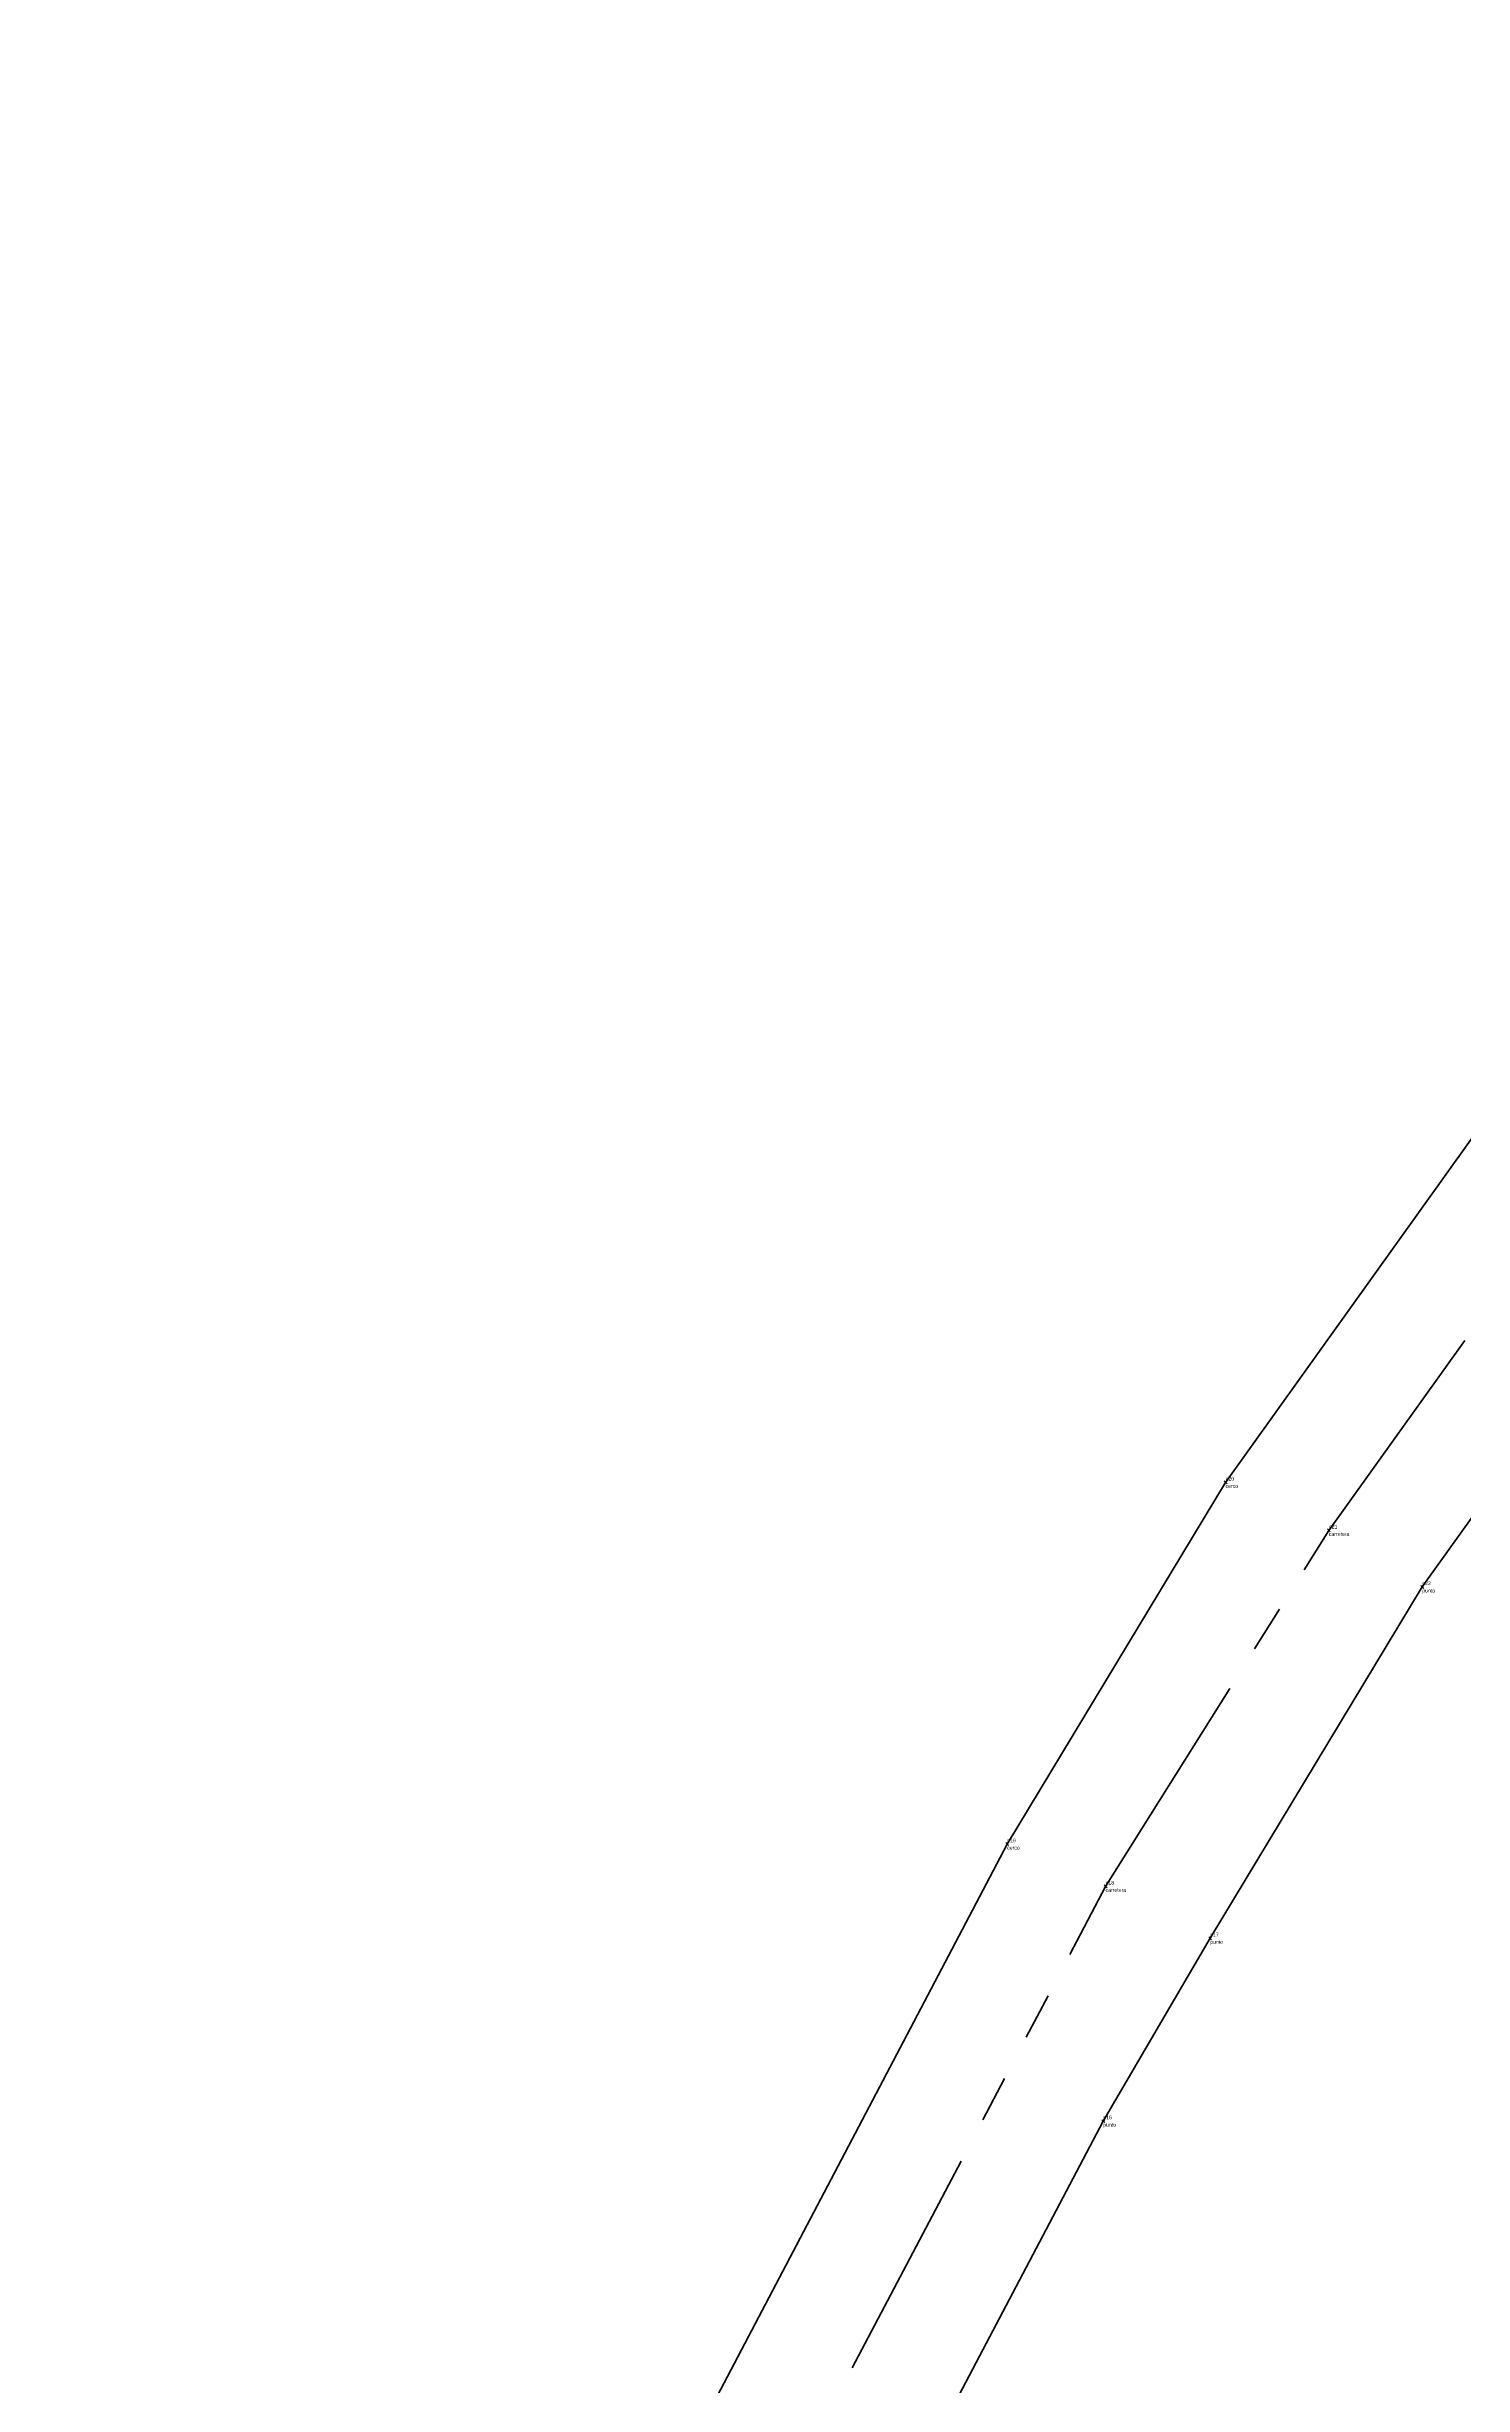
# Model space of a CAD drawing. Header units: millimetres. Extents: x 571552 to 572550, y 1294987 to 1296258.
# Drawn here: x 571552.4 to 571744.9, y 1295939.6 to 1296257.4 of the extents above; entities that cross this region are included whole.
import ezdxf

# ---------------------------------------------------------------- set-up
doc = ezdxf.new("R2010")
doc.units = ezdxf.units.MM
doc.header["$PDMODE"] = 3
doc.header["$PDSIZE"] = 0.2
doc.linetypes.add('PHANTOM', pattern=[63.5, 31.75, -6.35, 6.35, -6.35, 6.35, -6.35])
doc.layers.get('0').update_dxf_attribs({"color": 1, "linetype": 'CONTINUOUS', "lineweight": 100})
for name, color, linetype, lineweight in [('carretera', 174, 'CONTINUOUS', 100), ('cerco', 174, 'CONTINUOUS', 100), ('punto', 174, 'CONTINUOUS', 100)]:
    doc.layers.add(name, color=color, linetype=linetype, lineweight=lineweight)
doc.styles.get("Standard").update_dxf_attribs({"font": 'arial.ttf', "width": 0.65})

msp = doc.modelspace()

# ---------------------------------------------------------------- linework, layer by layer
at = {"color": 7, "true_color": 0xffffff, "elevation": 85.63}
msp.add_lwpolyline([(571881.09, 1296257.4), (571815.08, 1296191.31), (571755.85, 1296122.68), (571712.64, 1296062.31), (571682.96, 1296013.16), (571619.15, 1295891.74), (571604.7, 1295864.99), (571567.23, 1295792.69), (571552.42, 1295764.73)], dxfattribs=at)
at = {"color": 7, "linetype": 'PHANTOM', "true_color": 0xffffff, "elevation": 81.56}
msp.add_lwpolyline([(571565.93, 1295756.61), (571580.63, 1295785.14), (571617.84, 1295857.76), (571632.34, 1295885.77), (571696.33, 1296007.41), (571726.68, 1296055.79), (571768.35, 1296113.91), (571825.8, 1296181.69), (571890.83, 1296247.1)], dxfattribs=at)
at = {"color": 2, "elevation": 81.07}
msp.add_lwpolyline([(571579.76, 1295748.95), (571595.57, 1295780.03), (571632.18, 1295851.4), (571646.58, 1295878.6), (571649.01, 1295886.13), (571660.09, 1295907.25), (571696.02, 1295975.51), (571710.55, 1296000.36), (571739.38, 1296048.1), (571753.15, 1296067.33), (571780.6, 1296104.49), (571790.38, 1296117.32), (571837.27, 1296170.99), (571856.52, 1296190.89), (571877.53, 1296212.47), (571896.05, 1296230.27), (571902.64, 1296236.51), (571912.27, 1296229.23), (571927.82, 1296216.61), (571955.25, 1296194.77)], dxfattribs=at)
at = {"layer": 'carretera', "color": 7, "true_color": 0xffffff}
for p in [(571726.68, 1296055.79, 84.03), (571696.33, 1296007.41, 83.51)]:
    msp.add_point(p, dxfattribs=at)
at = {"layer": 'cerco', "color": 7, "true_color": 0xffffff}
for p in [(571712.64, 1296062.31, 83.76), (571682.96, 1296013.16, 82.29)]:
    msp.add_point(p, dxfattribs=at)
at = {"layer": 'punto', "color": 7, "true_color": 0xffffff}
for p in [(571739.38, 1296048.1, 83.29), (571710.55, 1296000.36, 81.34), (571696.02, 1295975.51, 84.31)]:
    msp.add_point(p, dxfattribs=at)

# ---------------------------------------------------------------- texts
at = {"layer": 'carretera', "color": 7, "true_color": 0xffffff}
for s, p in [('carretera', (571726.68, 1296055.04)), ('p21', (571726.68, 1296056.04)), ('carretera', (571696.33, 1296006.66)), ('p18', (571696.33, 1296007.66))]:
    msp.add_text(s, height=0.5, dxfattribs=at).set_placement(p)
at = {"layer": 'cerco', "color": 7, "true_color": 0xffffff}
for s, p in [('cerco', (571712.64, 1296061.56)), ('p20', (571712.64, 1296062.56)), ('p19', (571682.96, 1296013.41)), ('cerco', (571682.96, 1296012.41))]:
    msp.add_text(s, height=0.5, dxfattribs=at).set_placement(p)
at = {"layer": 'punto', "color": 7, "true_color": 0xffffff}
for s, p in [('p22', (571739.38, 1296048.35)), ('punto', (571739.38, 1296047.35)), ('p17', (571710.55, 1296000.61)), ('punto', (571710.55, 1295999.61)), ('p16', (571696.02, 1295975.76)), ('punto', (571696.02, 1295974.76))]:
    msp.add_text(s, height=0.5, dxfattribs=at).set_placement(p)

doc.saveas('drawing.dxf')
